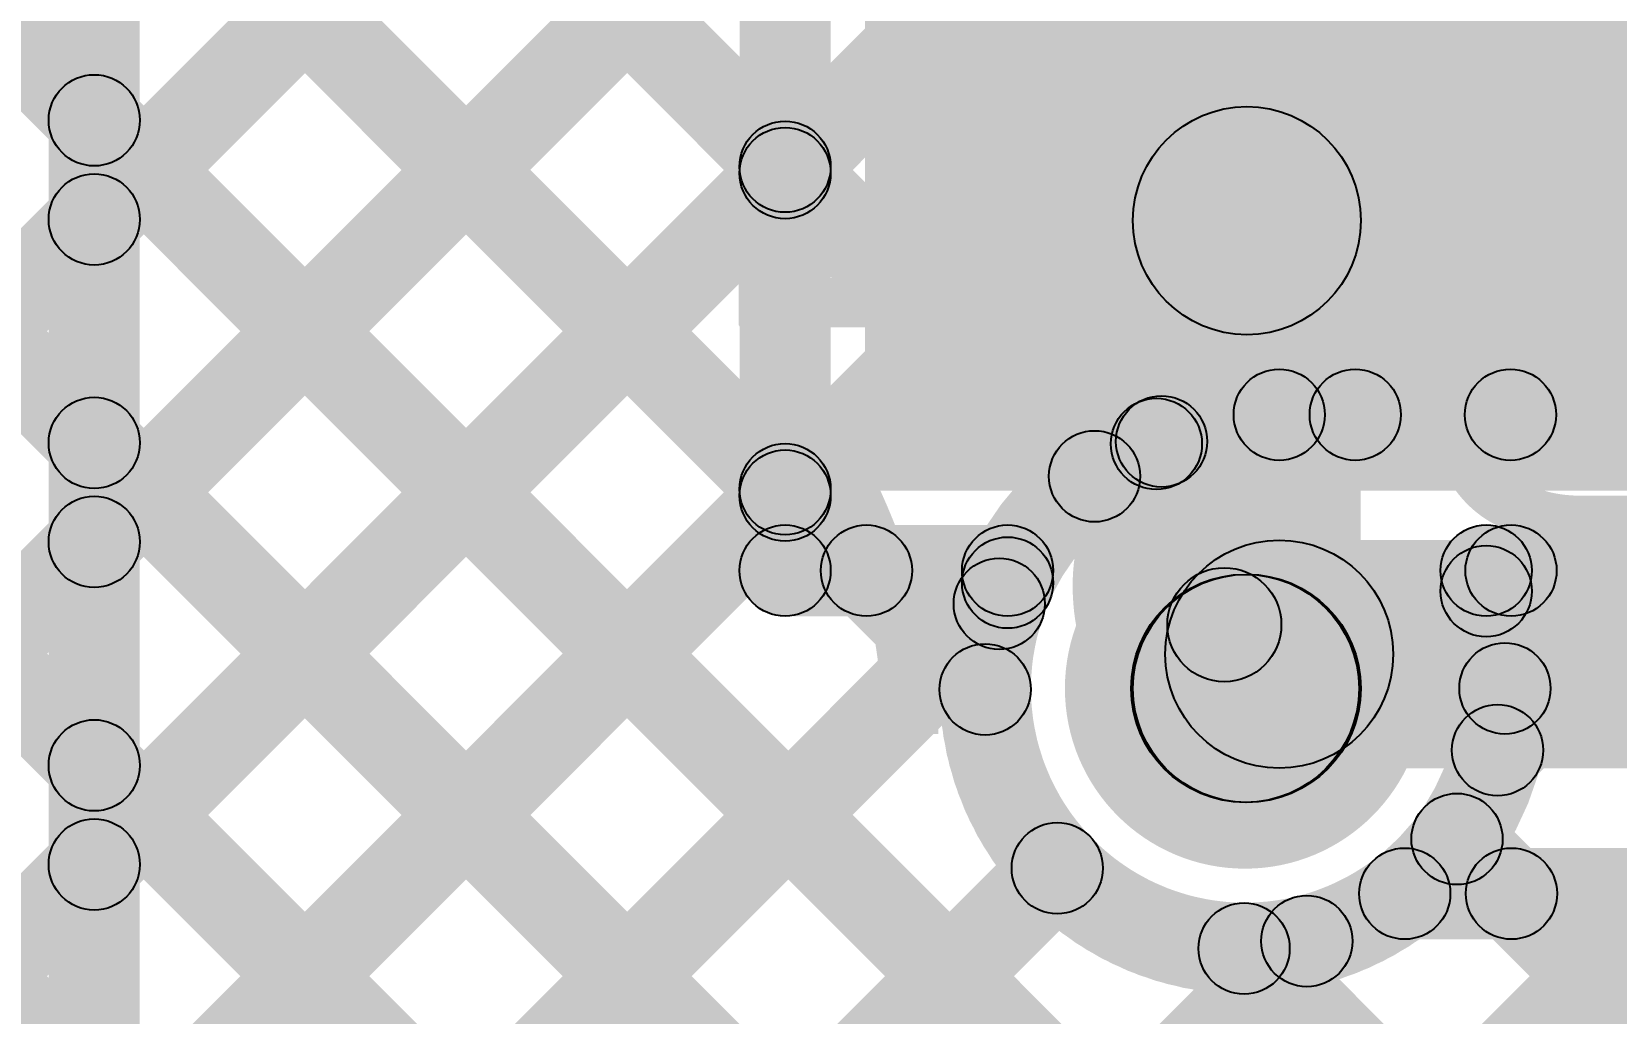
# Model space of a CAD drawing. Header units: millimetres. Extents: x 3.07 to 5.81, y 1.29 to 3.84.
# Drawn here: x 4.5015 to 4.6406, y 1.8635 to 1.9496 of the extents above; entities that cross this region are included whole.
import ezdxf

# ---------------------------------------------------------------- set-up
doc = ezdxf.new("R2010")
doc.units = ezdxf.units.MM
doc.header["$MEASUREMENT"] = 0
for name, color, linetype in [('BottomLayer', 5, 'Continuous'), ('BottomOverlay', 54, 'Continuous'), ('BottomSolder', 6, 'Continuous'), ('TopLayer', 1, 'Continuous'), ('TopOverlay', 2, 'Continuous'), ('TopPaste', 8, 'Continuous'), ('TopSolder', 216, 'Continuous'), ('ViaHoleLayer', 16, 'Continuous')]:
    doc.layers.add(name, color=color, linetype=linetype)

# ---------------------------------------------------------------- blocks, each defined once
blk = doc.blocks.new('1655_13')
at = {"layer": 'TopLayer'}
blk.add_hatch(color=1, dxfattribs=at).paths.add_polyline_path([(-0.12598, -0.08268), (-0.12598, -0.04331), (-0.06693, -0.04331), (-0.06693, -0.08268)])
at = {"layer": 'TopOverlay'}
h = blk.add_hatch(color=2, dxfattribs=at)
edge = h.paths.add_edge_path()
edge.add_arc((-0.09843, -0.09843), 0.005, 0, 360)
blk.add_hatch(color=2, dxfattribs=at).paths.add_polyline_path([(-0.09843, -0.10343), (-0.09843, -0.09343), (0.09843, -0.09343), (0.09843, -0.10343)])
at = {"layer": 'TopPaste'}
blk.add_hatch(color=8, dxfattribs=at).paths.add_polyline_path([(-0.12598, -0.08268), (-0.12598, -0.04331), (-0.06693, -0.04331), (-0.06693, -0.08268)])
at = {"layer": 'TopSolder'}
blk.add_hatch(color=216, dxfattribs=at).paths.add_polyline_path([(-0.12998, -0.08668), (-0.12998, -0.03931), (-0.06293, -0.03931), (-0.06293, -0.08668)])
at = {"layer": 'TopOverlay'}
blk.add_circle((-0.09843, -0.09843), 0.005, dxfattribs=at)

msp = doc.modelspace()

# ---------------------------------------------------------------- hatches: boundary and pattern name
at = {"layer": 'BottomLayer'}
for points in [[(4.511, 1.494), (4.503, 1.494), (4.503, 2.797), (4.511, 2.797)], [(4.50983, 1.9303), (4.50417, 1.93596), (4.66717, 2.09896), (4.67283, 2.0933)], [(4.50417, 2.08041), (4.50983, 2.08607), (4.66583, 1.93007), (4.66017, 1.92441)], [(4.50983, 1.90202), (4.50417, 1.90767), (4.66717, 2.07067), (4.67283, 2.06502)], [(4.50417, 2.05212), (4.50983, 2.05778), (4.64878, 1.91883), (4.64312, 1.91317)], [(4.50417, 2.02384), (4.50983, 2.0295), (4.6205, 1.91883), (4.61484, 1.91317)], [(4.50983, 1.87373), (4.50417, 1.87939), (4.63269, 2.00791), (4.63835, 2.00225)], [(4.50417, 1.99556), (4.50983, 2.00121), (4.59762, 1.91342), (4.59196, 1.90777)], [(4.50983, 1.84545), (4.50417, 1.85111), (4.63269, 1.97963), (4.63835, 1.97397)], [(4.6035, 1.91083), (4.59784, 1.91649), (4.65904, 1.97769), (4.66469, 1.97203)], [(4.50417, 1.96727), (4.50983, 1.97293), (4.58802, 1.89474), (4.58236, 1.88908)], [(4.63412, 1.91317), (4.62846, 1.91883), (4.67017, 1.96054), (4.67583, 1.95488)], [(4.50417, 1.93899), (4.50983, 1.94464), (4.87583, 1.57864), (4.87017, 1.57299)], [(4.611, 1.912), (4.611, 1.92), (4.663, 1.92), (4.663, 1.912)], [(4.50417, 1.9107), (4.50983, 1.91636), (4.87583, 1.55036), (4.87017, 1.5447)], [(4.611, 1.885), (4.611, 1.905), (4.694, 1.905), (4.694, 1.885)], [(4.50983, 1.81716), (4.50417, 1.82282), (4.5836, 1.90225), (4.58926, 1.8966)], [(4.50417, 1.88242), (4.50983, 1.88808), (4.87583, 1.52208), (4.87017, 1.51642)], [(4.50983, 1.78888), (4.50417, 1.79454), (4.58869, 1.87906), (4.59435, 1.8734)], [(4.62201, 1.87), (4.62201, 1.878), (4.663, 1.878), (4.663, 1.87)], [(4.50983, 1.73231), (4.50417, 1.73797), (4.64303, 1.87683), (4.64869, 1.87117)], [(4.62856, 1.87117), (4.63421, 1.87683), (4.87583, 1.63521), (4.87017, 1.62956)], [(4.50983, 1.7606), (4.50417, 1.76625), (4.61059, 1.87267), (4.61625, 1.86701)], [(4.60508, 1.86636), (4.61074, 1.87202), (4.87583, 1.60693), (4.87017, 1.60127)]]:
    msp.add_hatch(color=5, dxfattribs=at).paths.add_polyline_path(points)
h = msp.add_hatch(color=5, dxfattribs=at)
edge = h.paths.add_edge_path()
edge.add_arc((4.507, 1.94182), 0.004, 0, 360)
h = msp.add_hatch(color=5, dxfattribs=at)
edge = h.paths.add_edge_path()
edge.add_arc((4.507, 1.93313), 0.004, 0, 360)
h = msp.add_hatch(color=5, dxfattribs=at)
edge = h.paths.add_edge_path()
edge.add_arc((4.611, 1.916), 0.004, 0, 360)
h = msp.add_hatch(color=5, dxfattribs=at)
edge = h.paths.add_edge_path()
edge.add_arc((4.611, 1.916), 0.004, 0, 360)
h = msp.add_hatch(color=5, dxfattribs=at)
edge = h.paths.add_edge_path()
edge.add_arc((4.61767, 1.916), 0.004, 0, 360)
h = msp.add_hatch(color=5, dxfattribs=at)
edge = h.paths.add_edge_path()
edge.add_arc((4.63129, 1.916), 0.004, 0, 360)
h = msp.add_hatch(color=5, dxfattribs=at)
edge = h.paths.add_edge_path()
edge.add_arc((4.507, 1.91353), 0.004, 0, 360)
h = msp.add_hatch(color=5, dxfattribs=at)
edge = h.paths.add_edge_path()
edge.add_arc((4.60022, 1.91344), 0.004, 0, 360)
h = msp.add_hatch(color=5, dxfattribs=at)
edge = h.paths.add_edge_path()
edge.add_arc((4.60022, 1.91344), 0.004, 0, 360)
h = msp.add_hatch(color=5, dxfattribs=at)
edge = h.paths.add_edge_path()
edge.add_arc((4.60067, 1.91366), 0.004, 0, 360)
h = msp.add_hatch(color=5, dxfattribs=at)
edge = h.paths.add_edge_path()
edge.add_arc((4.59479, 1.9106), 0.004, 0, 360)
h = msp.add_hatch(color=5, dxfattribs=at)
edge = h.paths.add_edge_path()
edge.add_arc((4.507, 1.90485), 0.004, 0, 360)
h = msp.add_hatch(color=5, dxfattribs=at)
edge = h.paths.add_edge_path()
edge.add_arc((4.611, 1.895), 0.01, 0, 360)
h = msp.add_hatch(color=5, dxfattribs=at)
edge = h.paths.add_edge_path()
edge.add_arc((4.611, 1.895), 0.01, 0, 360)
h = msp.add_hatch(color=5, dxfattribs=at)
edge = h.paths.add_edge_path()
edge.add_arc((4.58643, 1.89942), 0.004, 0, 360)
h = msp.add_hatch(color=5, dxfattribs=at)
edge = h.paths.add_edge_path()
edge.add_arc((4.608, 1.892), 0.01181, 0, 360)
h = msp.add_hatch(color=5, dxfattribs=at)
edge = h.paths.add_edge_path()
edge.add_arc((4.608, 1.892), 0.01, 0, 360)
h = msp.add_hatch(color=5, dxfattribs=at)
edge = h.paths.add_edge_path()
edge.add_arc((4.58519, 1.89191), 0.004, 0, 360)
h = msp.add_hatch(color=5, dxfattribs=at)
edge = h.paths.add_edge_path()
edge.add_arc((4.507, 1.88525), 0.004, 0, 360)
h = msp.add_hatch(color=5, dxfattribs=at)
edge = h.paths.add_edge_path()
edge.add_arc((4.507, 1.87656), 0.004, 0, 360)
h = msp.add_hatch(color=5, dxfattribs=at)
edge = h.paths.add_edge_path()
edge.add_arc((4.59152, 1.87623), 0.004, 0, 360)
h = msp.add_hatch(color=5, dxfattribs=at)
edge = h.paths.add_edge_path()
edge.add_arc((4.62201, 1.874), 0.004, 0, 360)
h = msp.add_hatch(color=5, dxfattribs=at)
edge = h.paths.add_edge_path()
edge.add_arc((4.62201, 1.874), 0.004, 0, 360)
h = msp.add_hatch(color=5, dxfattribs=at)
edge = h.paths.add_edge_path()
edge.add_arc((4.63138, 1.874), 0.004, 0, 360)
h = msp.add_hatch(color=5, dxfattribs=at)
edge = h.paths.add_edge_path()
edge.add_arc((4.61342, 1.86984), 0.004, 0, 360)
h = msp.add_hatch(color=5, dxfattribs=at)
edge = h.paths.add_edge_path()
edge.add_arc((4.60791, 1.86919), 0.004, 0, 360)
at = {"layer": 'BottomSolder'}
h = msp.add_hatch(color=6, dxfattribs=at)
edge = h.paths.add_edge_path()
edge.add_arc((4.608, 1.892), 0.01581, 0, 360)
at = {"layer": 'TopLayer'}
for points in [[(4.4217, 1.84217), (4.41604, 1.84783), (4.67817, 2.10996), (4.68383, 2.1043)], [(4.41917, 2.08056), (4.42483, 2.08621), (4.57046, 1.94058), (4.5648, 1.93493)], [(4.44998, 1.84217), (4.44433, 1.84783), (4.67817, 2.08167), (4.68383, 2.07602)], [(4.41917, 2.05227), (4.42483, 2.05793), (4.57046, 1.9123), (4.5648, 1.90664)], [(4.41917, 2.02399), (4.42483, 2.02964), (4.60664, 1.84783), (4.60099, 1.84217)], [(4.41917, 1.9957), (4.42483, 2.00136), (4.57836, 1.84783), (4.5727, 1.84217)], [(4.41917, 1.96742), (4.42483, 1.97308), (4.55008, 1.84783), (4.54442, 1.84217)], [(4.57163, 1.90233), (4.56363, 1.90233), (4.56363, 1.9637), (4.57163, 1.9637)], [(4.41917, 1.93913), (4.42483, 1.94479), (4.52179, 1.84783), (4.51613, 1.84217)], [(4.47827, 1.84217), (4.47261, 1.84783), (4.5648, 1.94002), (4.57046, 1.93436)], [(4.61816, 1.892), (4.59816, 1.892), (4.59816, 1.93302), (4.61816, 1.93302)], [(4.61969, 1.84217), (4.61403, 1.84783), (4.69413, 1.92792), (4.69978, 1.92227)], [(4.50655, 1.84217), (4.50089, 1.84783), (4.5648, 1.91174), (4.57046, 1.90608)], [(4.56763, 1.89833), (4.56763, 1.90633), (4.58716, 1.90633), (4.58716, 1.89833)], [(4.62916, 1.89833), (4.62916, 1.90633), (4.64869, 1.90633), (4.64869, 1.89833)], [(4.57194, 1.8995), (4.5776, 1.90516), (4.58802, 1.89474), (4.58236, 1.88908)], [(4.63299, 1.88375), (4.62733, 1.88941), (4.64308, 1.90516), (4.64873, 1.8995)], [(4.62851, 1.8995), (4.63417, 1.90516), (4.6915, 1.84783), (4.68584, 1.84217)], [(4.53484, 1.84217), (4.52918, 1.84783), (4.5836, 1.90225), (4.58926, 1.8966)], [(4.608, 1.882), (4.608, 1.902), (4.60816, 1.902), (4.60816, 1.882)], [(4.62377, 1.87596), (4.62942, 1.88162), (4.66321, 1.84783), (4.65756, 1.84217)], [(4.56312, 1.84217), (4.55746, 1.84783), (4.58869, 1.87906), (4.59435, 1.8734)], [(4.5914, 1.84217), (4.58575, 1.84783), (4.61059, 1.87267), (4.61625, 1.86701)], [(4.60508, 1.86636), (4.61074, 1.87202), (4.63493, 1.84783), (4.62927, 1.84217)]]:
    msp.add_hatch(color=1, dxfattribs=at).paths.add_polyline_path(points)
h = msp.add_hatch(color=1, dxfattribs=at)
edge = h.paths.add_edge_path()
edge.add_arc((4.60816, 1.93302), 0.01, 0, 360)
h = msp.add_hatch(color=1, dxfattribs=at)
edge = h.paths.add_edge_path()
edge.add_arc((4.56763, 1.93775), 0.004, 0, 360)
h = msp.add_hatch(color=1, dxfattribs=at)
edge = h.paths.add_edge_path()
edge.add_arc((4.56763, 1.93719), 0.004, 0, 360)
h = msp.add_hatch(color=1, dxfattribs=at)
edge = h.paths.add_edge_path()
edge.add_arc((4.56763, 1.90947), 0.004, 0, 360)
h = msp.add_hatch(color=1, dxfattribs=at)
edge = h.paths.add_edge_path()
edge.add_arc((4.56763, 1.90891), 0.004, 0, 360)
h = msp.add_hatch(color=1, dxfattribs=at)
edge = h.paths.add_edge_path()
edge.add_arc((4.56763, 1.90233), 0.004, 0, 360)
h = msp.add_hatch(color=1, dxfattribs=at)
edge = h.paths.add_edge_path()
edge.add_arc((4.56763, 1.90233), 0.004, 0, 360)
h = msp.add_hatch(color=1, dxfattribs=at)
edge = h.paths.add_edge_path()
edge.add_arc((4.57477, 1.90233), 0.004, 0, 360)
h = msp.add_hatch(color=1, dxfattribs=at)
edge = h.paths.add_edge_path()
edge.add_arc((4.58716, 1.90233), 0.004, 0, 360)
h = msp.add_hatch(color=1, dxfattribs=at)
edge = h.paths.add_edge_path()
edge.add_arc((4.62916, 1.90233), 0.004, 0, 360)
h = msp.add_hatch(color=1, dxfattribs=at)
edge = h.paths.add_edge_path()
edge.add_arc((4.63134, 1.90233), 0.004, 0, 360)
h = msp.add_hatch(color=1, dxfattribs=at)
edge = h.paths.add_edge_path()
edge.add_arc((4.58716, 1.90127), 0.004, 0, 360)
h = msp.add_hatch(color=1, dxfattribs=at)
edge = h.paths.add_edge_path()
edge.add_arc((4.62916, 1.90053), 0.004, 0, 360)
h = msp.add_hatch(color=1, dxfattribs=at)
edge = h.paths.add_edge_path()
edge.add_arc((4.58643, 1.89942), 0.004, 0, 360)
h = msp.add_hatch(color=1, dxfattribs=at)
edge = h.paths.add_edge_path()
edge.add_arc((4.608, 1.892), 0.01181, 0, 360)
h = msp.add_hatch(color=1, dxfattribs=at)
edge = h.paths.add_edge_path()
edge.add_arc((4.608, 1.892), 0.01, 0, 360)
h = msp.add_hatch(color=1, dxfattribs=at)
edge = h.paths.add_edge_path()
edge.add_arc((4.60816, 1.892), 0.01, 0, 360)
h = msp.add_hatch(color=1, dxfattribs=at)
edge = h.paths.add_edge_path()
edge.add_arc((4.60816, 1.892), 0.01, 0, 360)
h = msp.add_hatch(color=1, dxfattribs=at)
edge = h.paths.add_edge_path()
edge.add_arc((4.58519, 1.89191), 0.004, 0, 360)
h = msp.add_hatch(color=1, dxfattribs=at)
edge = h.paths.add_edge_path()
edge.add_arc((4.63081, 1.892), 0.004, 0, 360)
h = msp.add_hatch(color=1, dxfattribs=at)
edge = h.paths.add_edge_path()
edge.add_arc((4.63081, 1.892), 0.004, 0, 360)
h = msp.add_hatch(color=1, dxfattribs=at)
edge = h.paths.add_edge_path()
edge.add_arc((4.63016, 1.88658), 0.004, 0, 360)
h = msp.add_hatch(color=1, dxfattribs=at)
edge = h.paths.add_edge_path()
edge.add_arc((4.6266, 1.87879), 0.004, 0, 360)
h = msp.add_hatch(color=1, dxfattribs=at)
edge = h.paths.add_edge_path()
edge.add_arc((4.59152, 1.87623), 0.004, 0, 360)
h = msp.add_hatch(color=1, dxfattribs=at)
edge = h.paths.add_edge_path()
edge.add_arc((4.61342, 1.86984), 0.004, 0, 360)
h = msp.add_hatch(color=1, dxfattribs=at)
edge = h.paths.add_edge_path()
edge.add_arc((4.60791, 1.86919), 0.004, 0, 360)
at = {"layer": 'TopSolder'}
h = msp.add_hatch(color=216, dxfattribs=at)
edge = h.paths.add_edge_path()
edge.add_arc((4.608, 1.892), 0.01581, 0, 360)
at = {"layer": 'ViaHoleLayer'}
h = msp.add_hatch(color=16, dxfattribs=at)
edge = h.paths.add_edge_path()
edge.add_arc((4.608, 1.892), 0.00787, 0, 360)

# ---------------------------------------------------------------- linework, layer by layer
at = {"layer": 'BottomLayer'}
for points, const_width in [([(4.60022, 1.91344, -0.116945), (4.611, 1.916)], 0.008), ([(4.62201, 1.874, -1.17051), (4.60022, 1.91344)], 0.008), ([(4.608, 1.892, -0.414214), (4.611, 1.895)], 0.02)]:
    msp.add_lwpolyline(points, format="xyb", dxfattribs=dict(at, const_width=const_width))
for centre, radius in [((4.507, 1.94182), 0.004), ((4.507, 1.93313), 0.004), ((4.611, 1.916), 0.004), ((4.611, 1.916), 0.004), ((4.61767, 1.916), 0.004), ((4.63129, 1.916), 0.004), ((4.507, 1.91353), 0.004), ((4.60022, 1.91344), 0.004), ((4.60022, 1.91344), 0.004), ((4.60067, 1.91366), 0.004), ((4.59479, 1.9106), 0.004), ((4.507, 1.90485), 0.004), ((4.611, 1.895), 0.01), ((4.611, 1.895), 0.01), ((4.58643, 1.89942), 0.004), ((4.608, 1.892), 0.01), ((4.58519, 1.89191), 0.004), ((4.507, 1.88525), 0.004), ((4.507, 1.87656), 0.004), ((4.59152, 1.87623), 0.004), ((4.62201, 1.874), 0.004), ((4.62201, 1.874), 0.004), ((4.63138, 1.874), 0.004), ((4.61342, 1.86984), 0.004), ((4.60791, 1.86919), 0.004)]:
    msp.add_circle(centre, radius, dxfattribs=at)
at = {"layer": 'TopLayer', "const_width": 0.008}
for points in [[(4.63081, 1.892, -1.234644), (4.58716, 1.90127)], [(4.62916, 1.90053, -0.09607), (4.63081, 1.892)]]:
    msp.add_lwpolyline(points, format="xyb", dxfattribs=at)
at = {"layer": 'TopLayer'}
for centre, radius in [((4.60816, 1.93302), 0.01), ((4.56763, 1.93775), 0.004), ((4.56763, 1.93719), 0.004), ((4.56763, 1.90947), 0.004), ((4.56763, 1.90891), 0.004), ((4.56763, 1.90233), 0.004), ((4.56763, 1.90233), 0.004), ((4.57477, 1.90233), 0.004), ((4.58716, 1.90233), 0.004), ((4.62916, 1.90233), 0.004), ((4.63134, 1.90233), 0.004), ((4.58716, 1.90127), 0.004), ((4.62916, 1.90053), 0.004), ((4.58643, 1.89942), 0.004), ((4.608, 1.892), 0.01), ((4.60816, 1.892), 0.01), ((4.60816, 1.892), 0.01), ((4.58519, 1.89191), 0.004), ((4.63081, 1.892), 0.004), ((4.63081, 1.892), 0.004), ((4.63016, 1.88658), 0.004), ((4.6266, 1.87879), 0.004), ((4.59152, 1.87623), 0.004), ((4.61342, 1.86984), 0.004), ((4.60791, 1.86919), 0.004)]:
    msp.add_circle(centre, radius, dxfattribs=at)

# ---------------------------------------------------------------- block references
msp.add_blockref('1655_13', (4.70461, 1.99601))

# ---------------------------------------------------------------- texts
at = {"layer": 'BottomOverlay', "text_generation_flag": 2}
msp.add_text('R57', height=0.04, dxfattribs=at).set_placement((4.659, 1.888))

doc.saveas('drawing.dxf')
